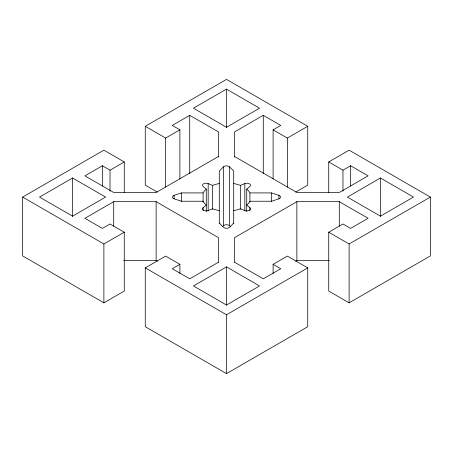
<?xml version="1.0" encoding="UTF-8"?>
<svg xmlns="http://www.w3.org/2000/svg" width="453" height="453" viewBox="0 0 453 453"><rect width="100%" height="100%" fill="white"/><g stroke="black" fill="none" stroke-linecap="round" stroke-linejoin="round"><path stroke-width="0.68" d="M233.708 223.612L233.708 171.07L229.512 166.806A3.601 2.078 0 0 0 223.488 166.806L219.292 171.07L219.292 223.612M222.553 226.602L223.488 225.656L223.488 166.806M233.708 223.08L229.512 227.344A3.601 2.078 0 0 1 223.488 227.344L219.292 223.08M203.159 210.458L203.159 207.655L206.285 205.073A24.502 14.145 0 0 1 203.08 201.24L181.46 201.24L174.071 198.816A3.601 2.078 0 0 1 174.071 195.339L181.46 192.916L203.08 192.916A24.502 14.145 0 0 1 206.285 189.082L203.159 186.5A3.601 2.078 0 0 1 203.567 183.839A3.601 2.078 0 0 1 208.176 183.601L212.655 185.402A24.502 14.145 0 0 1 219.292 183.556M246.715 211.5L246.715 189.082L249.841 186.5A3.601 2.078 0 0 0 249.433 183.839A3.601 2.078 0 0 0 244.824 183.601L240.345 185.402A24.502 14.145 0 0 0 233.708 183.556M218.539 262.219L218.539 237.7L156.132 201.676L113.709 201.676L84.904 218.306L102.384 228.397L110.028 223.986L124.269 232.208L124.269 291.053L103.884 302.825L22.65 255.922L22.65 197.078L103.884 150.175L124.269 161.948L124.269 192.768M157.259 192.055L145.266 185.13L145.266 126.285L226.5 79.383L307.734 126.285L307.734 185.13L295.741 192.055M72.571 177.995L39.519 197.078L72.571 216.16L105.617 197.078L72.571 177.995L72.571 216.528M226.5 89.122L193.448 108.205L226.5 127.287L259.552 108.205L226.5 89.122L226.5 127.655M124.269 161.948L110.022 170.169L102.378 165.758L84.898 175.849L113.709 192.48L156.132 192.48L218.539 156.449M218.539 157.174L218.539 131.959L189.733 115.322L172.253 125.419L179.898 129.83L179.898 178.867M145.266 126.285L165.651 138.052L179.898 129.83M273.108 178.867L273.108 129.83L280.752 125.419L263.272 115.322L234.461 131.959L234.461 157.174M22.65 197.078L103.884 243.974L124.269 232.208M273.108 129.83L287.349 138.052L307.734 126.285M273.108 273.431L273.108 264.326L287.349 256.098L307.734 267.87L307.734 326.715L226.5 373.617L145.266 326.715L145.266 267.87L165.651 256.098L179.898 264.326L179.898 273.431M328.731 192.768L328.731 161.948L349.116 150.175L430.35 197.078L430.35 255.922L349.116 302.825L328.731 291.053L328.731 232.208L342.978 223.986L350.622 228.397L368.102 218.306L339.291 201.676L296.868 201.676L234.461 237.7L234.461 262.219M179.898 264.326L172.253 268.737L189.733 278.827L218.539 262.196M328.731 161.948L342.972 170.169L350.616 165.758L368.096 175.849L339.291 192.48L296.868 192.48L234.461 156.449M226.5 266.868L193.448 285.951L226.5 305.028L259.552 285.951L226.5 266.868L226.5 305.396M380.429 177.995L347.383 197.078L380.429 216.16L413.481 197.078L380.429 177.995L380.429 216.528M295.645 261.228L296.868 260.52L329.393 260.52M145.266 267.87L226.5 314.767L307.734 267.87M328.731 232.208L349.116 243.974L430.35 197.078M246.715 189.082A24.502 14.145 0 0 1 249.92 192.916L271.54 192.916L278.929 195.339L278.929 198.839L271.54 201.24L249.92 201.24A24.502 14.145 0 0 1 246.715 205.073L249.841 207.655L249.841 210.458M123.607 260.52L156.132 260.52L157.355 261.228M273.108 264.326L280.752 268.737L263.272 278.827L234.461 262.196M229.512 166.806L229.512 225.656L230.447 226.602M350.616 165.758L350.616 186.07M349.116 243.974L349.116 302.825M342.972 170.169L342.972 191.189M339.291 201.676L339.291 226.194M296.868 201.676L296.868 260.52M287.349 138.052L287.349 187.095M271.54 192.916L271.54 201.325M263.272 115.322L263.272 173.471M249.92 192.916L249.92 202.021M244.824 183.601L244.824 210.922M240.345 185.402L240.345 209.224M226.5 314.767L226.5 373.617M212.655 185.402L212.655 209.224M208.176 183.601L208.176 210.922M206.285 189.082L206.285 211.5M203.08 192.916L203.08 202.021M189.733 115.322L189.733 173.471M181.46 192.916L181.46 201.325M174.071 195.339L174.071 198.839M165.651 138.052L165.651 187.095M156.132 201.676L156.132 260.52M113.709 201.676L113.709 226.194M110.022 170.169L110.022 191.189M103.884 243.974L103.884 302.825M102.378 165.758L102.378 186.07M223.488 225.656A3.601 2.078 0 0 1 229.512 225.656M233.708 210.6A24.502 14.145 0 0 0 240.345 208.748L244.824 210.554A3.601 2.078 0 0 0 249.433 210.317A3.601 2.078 0 0 0 249.841 207.655M219.292 210.6A24.502 14.145 0 0 1 212.655 208.748L208.176 210.554A3.601 2.078 0 0 1 203.567 210.317A3.601 2.078 0 0 1 203.159 207.655M278.929 195.339A3.601 2.078 0 0 1 278.929 198.816"/></g></svg>
